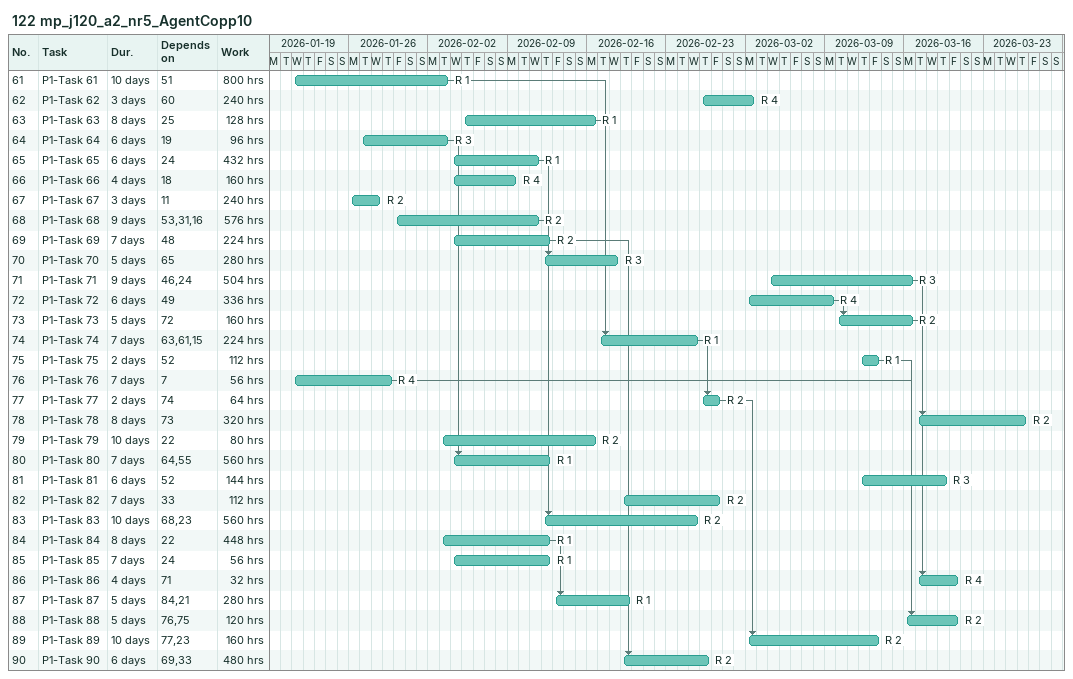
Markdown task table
122 mp_j120_a2_nr5_AgentCopp10

| ID | Task | Duration | Start | Finish | Predecessors | Resources | Work (h) |
|---|---|---|---|---|---|---|---|
| 61 | P1-Task 61 | 10d | 2026-01-21 | 2026-02-03 | 51 | R 1 | 800 |
| 62 | P1-Task 62 | 3d | 2026-02-26 | 2026-03-02 | 60 | R 4 | 240 |
| 63 | P1-Task 63 | 8d | 2026-02-05 | 2026-02-16 | 25 | R 1 | 128 |
| 64 | P1-Task 64 | 6d | 2026-01-27 | 2026-02-03 | 19 | R 3 | 96 |
| 65 | P1-Task 65 | 6d | 2026-02-04 | 2026-02-11 | 24 | R 1 | 432 |
| 66 | P1-Task 66 | 4d | 2026-02-04 | 2026-02-09 | 18 | R 4 | 160 |
| 67 | P1-Task 67 | 3d | 2026-01-26 | 2026-01-28 | 11 | R 2 | 240 |
| 68 | P1-Task 68 | 9d | 2026-01-30 | 2026-02-11 | 53, 31, 16 | R 2 | 576 |
| 69 | P1-Task 69 | 7d | 2026-02-04 | 2026-02-12 | 48 | R 2 | 224 |
| 70 | P1-Task 70 | 5d | 2026-02-12 | 2026-02-18 | 65 | R 3 | 280 |
| 71 | P1-Task 71 | 9d | 2026-03-04 | 2026-03-16 | 46, 24 | R 3 | 504 |
| 72 | P1-Task 72 | 6d | 2026-03-02 | 2026-03-09 | 49 | R 4 | 336 |
| 73 | P1-Task 73 | 5d | 2026-03-10 | 2026-03-16 | 72 | R 2 | 160 |
| 74 | P1-Task 74 | 7d | 2026-02-17 | 2026-02-25 | 63, 61, 15 | R 1 | 224 |
| 75 | P1-Task 75 | 2d | 2026-03-12 | 2026-03-13 | 52 | R 1 | 112 |
| 76 | P1-Task 76 | 7d | 2026-01-21 | 2026-01-29 | 7 | R 4 | 56 |
| 77 | P1-Task 77 | 2d | 2026-02-26 | 2026-02-27 | 74 | R 2 | 64 |
| 78 | P1-Task 78 | 8d | 2026-03-17 | 2026-03-26 | 73 | R 2 | 320 |
| 79 | P1-Task 79 | 10d | 2026-02-03 | 2026-02-16 | 22 | R 2 | 80 |
| 80 | P1-Task 80 | 7d | 2026-02-04 | 2026-02-12 | 64, 55 | R 1 | 560 |
| 81 | P1-Task 81 | 6d | 2026-03-12 | 2026-03-19 | 52 | R 3 | 144 |
| 82 | P1-Task 82 | 7d | 2026-02-19 | 2026-02-27 | 33 | R 2 | 112 |
| 83 | P1-Task 83 | 10d | 2026-02-12 | 2026-02-25 | 68, 23 | R 2 | 560 |
| 84 | P1-Task 84 | 8d | 2026-02-03 | 2026-02-12 | 22 | R 1 | 448 |
| 85 | P1-Task 85 | 7d | 2026-02-04 | 2026-02-12 | 24 | R 1 | 56 |
| 86 | P1-Task 86 | 4d | 2026-03-17 | 2026-03-20 | 71 | R 4 | 32 |
| 87 | P1-Task 87 | 5d | 2026-02-13 | 2026-02-19 | 84, 21 | R 1 | 280 |
| 88 | P1-Task 88 | 5d | 2026-03-16 | 2026-03-20 | 76, 75 | R 2 | 120 |
| 89 | P1-Task 89 | 10d | 2026-03-02 | 2026-03-13 | 77, 23 | R 2 | 160 |
| 90 | P1-Task 90 | 6d | 2026-02-19 | 2026-02-26 | 69, 33 | R 2 | 480 |
